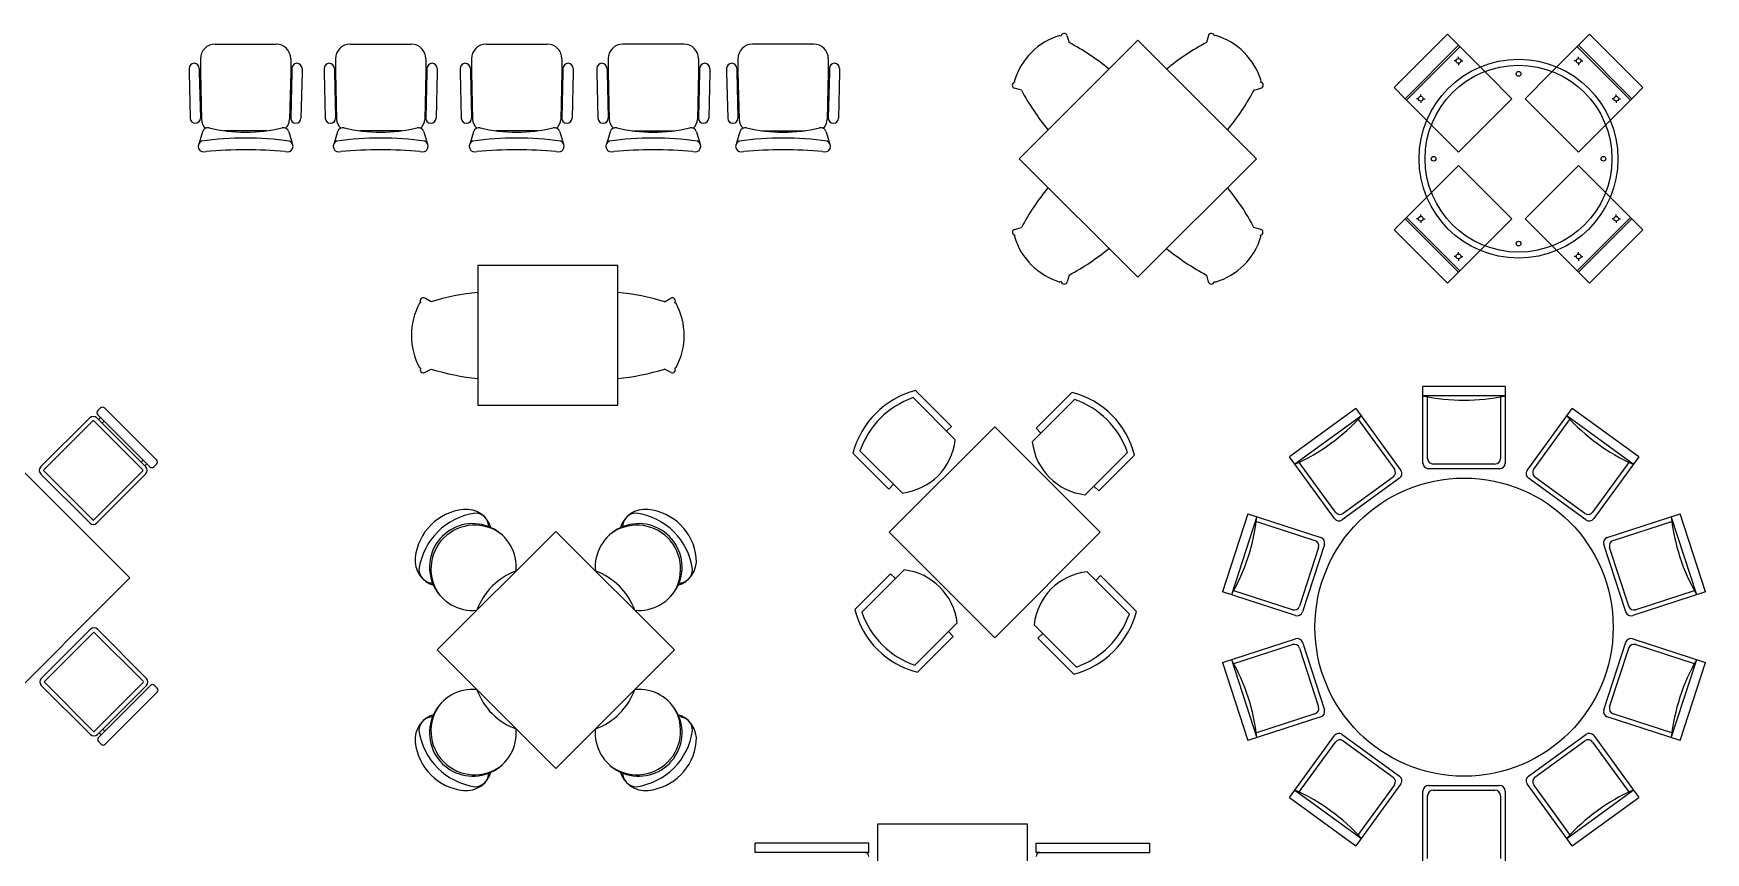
# Model space of a CAD drawing. Header units: inches. Extents: x -9234 to 10771, y 9659 to 27835.
# Drawn here: x 1799 to 10771, y 15273 to 19669 of the extents above; entities that cross this region are included whole.
import ezdxf

# ---------------------------------------------------------------- set-up
doc = ezdxf.new("R2010")
doc.units = ezdxf.units.IN
doc.header["$MEASUREMENT"] = 0
doc.layers.add('freecads.com', color=7, linetype='Continuous')

msp = doc.modelspace()

# ---------------------------------------------------------------- linework, layer by layer
at = {"layer": 'freecads.com'}
for p, q in [((7306.1, 19657.6), (7313.2, 19655)), ((7344.6, 19657.4), (7355.8, 19619.9)), ((8104.2, 19657.4), (8093, 19619.9)), ((8142.8, 19657.6), (8135.7, 19655)), ((9100, 19377.7), (9386.4, 19664.1)), ((9386.4, 19664.1), (9445.7, 19604.8)), ((10090, 19604.8), (10149.3, 19664.1)), ((10149.3, 19664.1), (10435.7, 19377.7)), ((2773.2, 19611.6), (3100.5, 19611.6)), ((3498.2, 19611.6), (3825.4, 19611.6)), ((4228, 19611.6), (4555.3, 19611.6)), ((5288.6, 19611.6), (4961.4, 19611.6)), ((5985.1, 19611.6), (5657.8, 19611.6)), ((7088, 18996.4), (7724.4, 19632.8)), ((7724.4, 19632.8), (8360.8, 18996.4)), ((9159.3, 19318.4), (9445.7, 19604.8)), ((9166.8, 19310.9), (9453.2, 19597.2)), ((9445.7, 19604.8), (9603.2, 19447.3)), ((9932.5, 19447.3), (10090, 19604.8)), ((10082.5, 19597.2), (10368.9, 19310.9)), ((10090, 19604.8), (10376.4, 19318.4)), ((2633.8, 19480.9), (2633.8, 19460.1)), ((2688.4, 19480.9), (2688.4, 19460.1)), ((2694.4, 19532.8), (2694.4, 19460.1)), ((3179.3, 19532.8), (3179.3, 19460.1)), ((3185.3, 19480.9), (3185.3, 19460.1)), ((3239.9, 19480.9), (3239.9, 19460.1)), ((3358.8, 19480.9), (3358.8, 19460.1)), ((3413.3, 19480.9), (3413.3, 19460.1)), ((3419.4, 19532.8), (3419.4, 19460.1)), ((3904.2, 19532.8), (3904.2, 19460.1)), ((3910.3, 19480.9), (3910.3, 19460.1)), ((3964.8, 19480.9), (3964.8, 19460.1)), ((4088.6, 19480.9), (4088.6, 19460.1)), ((4143.1, 19480.9), (4143.1, 19460.1)), ((4149.2, 19532.8), (4149.2, 19460.1)), ((4634, 19532.8), (4634, 19460.1)), ((4640.1, 19480.9), (4640.1, 19460.1)), ((4694.6, 19480.9), (4694.6, 19460.1)), ((4822, 19480.9), (4822, 19460.1)), ((4876.5, 19480.9), (4876.5, 19460.1)), ((4882.6, 19532.8), (4882.6, 19460.1)), ((5367.4, 19532.8), (5367.4, 19460.1)), ((5373.5, 19480.9), (5373.5, 19460.1)), ((5428, 19480.9), (5428, 19460.1)), ((5518.4, 19480.9), (5518.4, 19460.1)), ((5572.9, 19480.9), (5572.9, 19460.1)), ((5579, 19532.8), (5579, 19460.1)), ((6063.9, 19532.8), (6063.9, 19460.1)), ((6069.9, 19480.9), (6069.9, 19460.1)), ((6124.5, 19480.9), (6124.5, 19460.1)), ((9433, 19520.9), (9422.9, 19520.9)), ((9445.7, 19533.5), (9445.7, 19543.7)), ((9445.7, 19508.2), (9445.7, 19498.1)), ((9458.3, 19520.9), (9468.4, 19520.9)), ((10077.4, 19520.9), (10067.2, 19520.9)), ((10090, 19533.5), (10090, 19543.7)), ((10090, 19508.2), (10090, 19498.1)), ((10102.7, 19520.9), (10112.8, 19520.9)), ((2633.8, 19460.1), (2639.9, 19213.7)), ((2688.4, 19460.1), (2694.4, 19213.7)), ((2694.4, 19460.1), (2700.5, 19207)), ((3179.3, 19460.1), (3173.2, 19207)), ((3185.3, 19460.1), (3179.3, 19213.7)), ((3239.9, 19460.1), (3233.8, 19213.7)), ((3358.8, 19460.1), (3364.8, 19213.7)), ((3413.3, 19460.1), (3419.4, 19213.7)), ((3419.4, 19460.1), (3425.4, 19207)), ((3904.2, 19460.1), (3898.2, 19207)), ((3910.3, 19460.1), (3904.2, 19213.7)), ((3964.8, 19460.1), (3958.8, 19213.7)), ((4088.6, 19460.1), (4094.6, 19213.7)), ((4143.1, 19460.1), (4149.2, 19213.7)), ((4149.2, 19460.1), (4155.3, 19207)), ((4634, 19460.1), (4628, 19207)), ((4640.1, 19460.1), (4634, 19213.7)), ((4694.6, 19460.1), (4688.6, 19213.7)), ((4822, 19460.1), (4828, 19213.7)), ((4876.5, 19460.1), (4882.6, 19213.7)), ((4882.6, 19460.1), (4888.6, 19207)), ((5367.4, 19460.1), (5361.4, 19207)), ((5373.5, 19460.1), (5367.4, 19213.7)), ((5428, 19460.1), (5422, 19213.7)), ((5518.4, 19460.1), (5524.5, 19213.7)), ((5572.9, 19460.1), (5579, 19213.7)), ((5579, 19460.1), (5585.1, 19207)), ((6063.9, 19460.1), (6057.8, 19207)), ((6069.9, 19460.1), (6063.9, 19213.7)), ((6124.5, 19460.1), (6118.4, 19213.7)), ((7065, 19406.9), (7062.6, 19413.7)), ((8383.9, 19406.9), (8386.3, 19413.7)), ((9603.2, 19447.3), (9732, 19318.4)), ((9803.6, 19318.4), (9932.5, 19447.3)), ((7100.2, 19364.5), (7063.7, 19374.8)), ((8348.7, 19364.5), (8385.2, 19374.8)), ((9159.3, 19318.4), (9100, 19377.7)), ((9316.8, 19160.9), (9159.3, 19318.4)), ((9230.5, 19318.4), (9220.4, 19318.4)), ((9243.2, 19331), (9243.2, 19341.2)), ((9243.2, 19305.7), (9243.2, 19295.6)), ((9255.8, 19318.4), (9265.9, 19318.4)), ((9732, 19318.4), (9445.7, 19032)), ((10090, 19032), (9803.6, 19318.4)), ((10376.4, 19318.4), (10218.9, 19160.9)), ((10279.9, 19318.4), (10269.7, 19318.4)), ((10292.5, 19331), (10292.5, 19341.2)), ((10292.5, 19305.7), (10292.5, 19295.6)), ((10305.2, 19318.4), (10315.3, 19318.4)), ((10435.7, 19377.7), (10376.4, 19318.4)), ((2705.3, 19140.2), (2687.3, 19079.5)), ((3051, 19146.4), (2822.7, 19146.4)), ((3168.4, 19140.2), (3186.4, 19079.5)), ((3430.3, 19140.2), (3412.3, 19079.5)), ((3776, 19146.4), (3547.6, 19146.4)), ((3893.3, 19140.2), (3911.3, 19079.5)), ((4160.1, 19140.2), (4142.1, 19079.5)), ((4505.8, 19146.4), (4277.4, 19146.4)), ((4623.2, 19140.2), (4641.1, 19079.5)), ((4893.5, 19140.2), (4875.5, 19079.5)), ((5010.8, 19146.4), (5239.2, 19146.4)), ((5356.5, 19140.2), (5374.5, 19079.5)), ((5589.9, 19140.2), (5571.9, 19079.5)), ((5707.2, 19146.4), (5935.6, 19146.4)), ((6053, 19140.2), (6071, 19079.5)), ((9445.7, 19032), (9316.8, 19160.9)), ((10218.9, 19160.9), (10090, 19032)), ((7724.4, 18360), (7088, 18996.4)), ((8360.8, 18996.4), (7724.4, 18360)), ((9445.7, 18960.4), (9316.8, 18831.5)), ((9732, 18674), (9445.7, 18960.4)), ((10090, 18960.4), (9803.6, 18674)), ((10218.9, 18831.5), (10090, 18960.4)), ((9316.8, 18831.5), (9159.3, 18674)), ((10376.4, 18674), (10218.9, 18831.5)), ((9159.3, 18674), (9100, 18614.7)), ((9159.3, 18674), (9445.7, 18387.7)), ((9166.8, 18681.6), (9453.2, 18395.2)), ((9230.5, 18674), (9220.4, 18674)), ((9243.2, 18686.7), (9243.2, 18696.8)), ((9255.8, 18674), (9265.9, 18674)), ((9603.2, 18545.2), (9732, 18674)), ((9803.6, 18674), (9932.5, 18545.2)), ((10082.5, 18395.2), (10368.9, 18681.6)), ((10090, 18387.7), (10376.4, 18674)), ((10279.9, 18674), (10269.7, 18674)), ((10292.5, 18686.7), (10292.5, 18696.8)), ((10305.2, 18674), (10315.3, 18674)), ((10435.7, 18614.7), (10376.4, 18674)), ((7063.2, 18578), (7065.8, 18585.1)), ((7063.4, 18616.6), (7100.9, 18627.8)), ((8385.5, 18616.6), (8348, 18627.8)), ((8385.7, 18578), (8383.1, 18585.1)), ((9100, 18614.7), (9386.4, 18328.3)), ((9243.2, 18661.4), (9243.2, 18651.3)), ((10149.3, 18328.3), (10435.7, 18614.7)), ((10292.5, 18661.4), (10292.5, 18651.3)), ((9445.7, 18387.7), (9603.2, 18545.2)), ((9445.7, 18484.2), (9445.7, 18494.3)), ((9932.5, 18545.2), (10090, 18387.7)), ((10090, 18484.2), (10090, 18494.3)), ((9433, 18471.5), (9422.9, 18471.5)), ((9445.7, 18458.9), (9445.7, 18448.8)), ((9458.3, 18471.5), (9468.4, 18471.5)), ((10077.4, 18471.5), (10067.2, 18471.5)), ((10090, 18458.9), (10090, 18448.8)), ((10102.7, 18471.5), (10112.8, 18471.5)), ((7314, 18336.9), (7307.1, 18334.5)), ((7356.4, 18372.1), (7346, 18335.6)), ((8092.5, 18372.1), (8102.9, 18335.6)), ((8134.9, 18336.9), (8141.8, 18334.5)), ((9386.4, 18328.3), (9445.7, 18387.7)), ((10090, 18387.7), (10149.3, 18328.3)), ((9695.9, 17773.3, -1), (9254.9, 17773.3, -1)), ((9254.9, 17362.3, -1), (9254.9, 17773.3, -1)), ((9695.9, 17773.3, -1), (9695.9, 17362.3, -1)), ((6745.4, 17486.7), (6518.5, 17713.9)), ((6724.9, 17559.4), (6532.3, 17751.8)), ((7158.6, 17477), (7385.4, 17704.2)), ((7179, 17549.8), (7371.6, 17742.2)), ((9695.9, 17723.3, -1), (9254.9, 17723.3, -1)), ((9279.9, 17387.3, -1), (9279.9, 17723.3, -1)), ((9670.9, 17723.3, -1), (9670.9, 17387.3, -1)), ((8895, 17656.3, -1), (8538.2, 17397.1, -1)), ((8924.4, 17615.9, -1), (8567.6, 17356.7, -1)), ((8895, 17656.3, -1), (9136.6, 17323.8, -1)), ((8904.2, 17601.2, -1), (9101.7, 17329.3, -1)), ((9814.3, 17323.8, -1), (10055.9, 17656.3, -1)), ((9849.2, 17329.3, -1), (10046.7, 17601.2, -1)), ((10383.3, 17356.7, -1), (10026.5, 17615.9, -1)), ((10412.7, 17397.1, -1), (10055.9, 17656.3, -1)), ((6391.1, 16991.1), (6956.8, 17556.8)), ((6699, 17533.6), (6724.9, 17559.4)), ((6956.8, 17556.8), (7522.5, 16991.1)), ((7204.9, 17524), (7179, 17549.8)), ((6388.7, 17223.2), (6196.1, 17415.6)), ((6233.9, 17429.2), (6460.9, 17202.2)), ((7670.1, 17419.6), (7443.1, 17192.5)), ((7515.3, 17213.6), (7707.9, 17405.9)), ((8779.8, 17064.6, -1), (8538.2, 17397.1, -1)), ((8785.3, 17099.5, -1), (8587.8, 17371.4, -1)), ((9665.9, 17332.3, -1), (9284.9, 17332.3, -1)), ((9640.9, 17357.3, -1), (9309.9, 17357.3, -1)), ((10363, 17371.4, -1), (10165.6, 17099.5, -1)), ((10412.7, 17397.1, -1), (10171.1, 17064.6, -1)), ((6414.6, 17249.1), (6388.7, 17223.2)), ((7489.4, 17239.5), (7515.3, 17213.6)), ((9129.9, 17281.9, -1), (8821.7, 17058, -1)), ((9095, 17287.4, -1), (8827.2, 17092.9, -1)), ((10129.2, 17058, -1), (9820.9, 17281.9, -1)), ((10123.6, 17092.9, -1), (9855.9, 17287.4, -1)), ((8315.8, 17090.9, -1), (8179.5, 16671.5, -1)), ((8363.3, 17075.5, -1), (8227, 16656.1, -1)), ((8315.8, 17090.9, -1), (8706.7, 16963.9, -1)), ((8355.6, 17051.7, -1), (8675.1, 16947.9, -1)), ((10244.2, 16963.9, -1), (10635.1, 17090.9, -1)), ((10275.7, 16947.9, -1), (10595.3, 17051.7, -1)), ((10723.8, 16656.1, -1), (10587.6, 17075.5, -1)), ((10771.4, 16671.5, -1), (10635.1, 17090.9, -1)), ((4601.5, 16996.4, 4799.1), (3965.1, 16360, 4799.1)), ((5237.9, 16360, 4799.1), (4601.5, 16996.4, 4799.1)), ((6956.8, 16425.4), (6391.1, 16991.1)), ((7522.5, 16991.1), (6956.8, 16425.4)), ((8694.4, 16910.1, -1), (8592.1, 16595.3, -1)), ((8725.9, 16926.1, -1), (8608.2, 16563.8, -1)), ((10342.7, 16563.8, -1), (10225, 16926.1, -1)), ((10358.8, 16595.3, -1), (10256.5, 16910.1, -1)), ((6470.8, 16789.3), (6243.6, 16562.4)), ((7452.4, 16779.7), (7679.6, 16552.8)), ((6398, 16768.8), (6205.7, 16576.2)), ((6423.9, 16743), (6398, 16768.8)), ((7499.3, 16733.3), (7525.2, 16759.2)), ((7525.2, 16759.2), (7717.5, 16566.6)), ((8570.4, 16544.5, -1), (8179.5, 16671.5, -1)), ((8554.3, 16576, -1), (8234.8, 16679.8, -1)), ((10771.4, 16671.5, -1), (10380.5, 16544.5, -1)), ((10716.1, 16679.8, -1), (10396.6, 16576, -1)), ((6528.3, 16277.8), (6755.3, 16504.8)), ((6734.3, 16432.6), (6541.9, 16240)), ((6708.4, 16458.5), (6734.3, 16432.6)), ((7394.9, 16268.1), (7167.9, 16495.2)), ((7214.8, 16448.8), (7188.9, 16423)), ((7188.9, 16423), (7381.3, 16230.4)), ((3965.1, 16360, 4799.1), (4601.5, 15723.6, 4799.1)), ((4601.5, 15723.6, 4799.1), (5237.9, 16360, 4799.1)), ((8179.5, 16293, -1), (8570.4, 16420, -1)), ((8234.8, 16284.7, -1), (8554.3, 16388.5, -1)), ((8592.1, 16369.3, -1), (8694.4, 16054.5, -1)), ((8608.2, 16400.8, -1), (8725.9, 16038.4, -1)), ((10225, 16038.4, -1), (10342.7, 16400.8, -1)), ((10256.5, 16054.5, -1), (10358.8, 16369.3, -1)), ((10380.5, 16420, -1), (10771.4, 16293, -1)), ((10396.6, 16388.5, -1), (10716.1, 16284.7, -1)), ((8179.5, 16293, -1), (8315.8, 15873.6, -1)), ((8227, 16308.5, -1), (8363.3, 15889.1, -1)), ((10587.6, 15889.1, -1), (10723.8, 16308.5, -1)), ((10635.1, 15873.6, -1), (10771.4, 16293, -1)), ((8706.7, 16000.6, -1), (8315.8, 15873.6, -1)), ((8675.1, 16016.7, -1), (8355.6, 15912.9, -1)), ((10635.1, 15873.6, -1), (10244.2, 16000.6, -1)), ((10595.3, 15912.9, -1), (10275.7, 16016.7, -1)), ((8538.2, 15567.4, -1), (8779.8, 15899.9, -1)), ((8821.7, 15906.6, -1), (9129.9, 15682.6, -1)), ((9820.9, 15682.6, -1), (10129.2, 15906.6, -1)), ((10171.1, 15899.9, -1), (10412.7, 15567.4, -1)), ((8587.8, 15593.2, -1), (8785.3, 15865, -1)), ((8827.2, 15871.7, -1), (9095, 15677.1, -1)), ((9855.9, 15677.1, -1), (10123.6, 15871.7, -1)), ((10165.6, 15865, -1), (10363, 15593.2, -1)), ((9136.6, 15640.7, -1), (8895, 15308.2, -1)), ((9101.7, 15635.2, -1), (8904.2, 15363.4, -1)), ((9284.9, 15632.3, -1), (9665.9, 15632.3, -1)), ((10055.9, 15308.2, -1), (9814.3, 15640.7, -1)), ((10046.7, 15363.4, -1), (9849.2, 15635.2, -1)), ((8538.2, 15567.4, -1), (8895, 15308.2, -1)), ((8567.6, 15607.9, -1), (8924.4, 15348.7, -1)), ((9254.9, 15191.3, -1), (9254.9, 15602.3, -1)), ((9279.9, 15241.3, -1), (9279.9, 15577.3, -1)), ((9309.9, 15607.3, -1), (9640.9, 15607.3, -1)), ((9670.9, 15577.3, -1), (9670.9, 15241.3, -1)), ((9695.9, 15602.3, -1), (9695.9, 15191.3, -1)), ((10026.5, 15348.7, -1), (10383.3, 15607.9, -1)), ((10055.9, 15308.2, -1), (10412.7, 15567.4, -1)), ((6330.5, 15427.5), (7130.5, 15427.5)), ((6330.5, 14627.5), (6330.5, 15427.5)), ((7130.5, 15427.5), (7130.5, 14627.5)), ((5671.7, 15272.5), (5671.7, 15322.5)), ((6281.7, 15322.5), (5671.7, 15322.5)), ((6281.7, 15272.5), (5671.7, 15272.5)), ((6262.5, 15272.5), (6281.7, 15272.5)), ((6281.7, 15272.5), (6281.7, 15322.5)), ((7179.3, 15322.5), (7789.3, 15322.5)), ((7179.3, 15272.5), (7179.3, 15322.5)), ((7198.5, 15272.5), (7179.3, 15272.5)), ((7179.3, 15272.5), (7789.3, 15272.5)), ((7789.3, 15272.5), (7789.3, 15322.5))]:
    msp.add_line(p, q, dxfattribs=at)
at = {"layer": 'freecads.com', "linetype": 'Continuous'}
for p, q in [((4933.7, 18422.9), (4183.7, 18422.9)), ((4183.7, 18422.9), (4183.7, 17672.9)), ((4933.7, 17672.9), (4933.7, 18422.9)), ((3877.1, 18223.5), (3870.6, 18220.4)), ((3932, 18228.6), (3898.8, 18247.1)), ((5185.5, 18228.6), (5218.6, 18247.1)), ((5240.4, 18223.5), (5246.9, 18220.4)), ((3870.3, 17875.7), (3877.1, 17872.5)), ((3897.7, 17848.6), (3932.1, 17867.2)), ((5219.8, 17848.6), (5185.4, 17867.2)), ((5247.2, 17875.7), (5240.4, 17872.5)), ((4183.7, 17672.9), (4933.7, 17672.9))]:
    msp.add_line(p, q, dxfattribs=at)
at = {"layer": 'freecads.com', "color": 7}
for p, q in [((1837.3, 17342.4), (2100.8, 17605.9)), ((1854, 17325.7), (2117.5, 17589.2)), ((2121.8, 17589.2), (2385.3, 17325.7)), ((2138.5, 17605.9), (2401.9, 17342.4)), ((2143.9, 17644.3), (2158, 17658.4)), ((2422.7, 17343), (2143.9, 17621.8)), ((2147.5, 17596.8), (2158.2, 17607.5)), ((2177.9, 17587.8), (2167.2, 17577.1)), ((2180.6, 17658.4), (2459.3, 17379.7)), ((2315.8, 16746.4), (1563, 17499.2)), ((2117.5, 17057.9), (1854, 17321.4)), ((2385.3, 17321.4), (2121.8, 17057.9)), ((2375.9, 17368.5), (2386.5, 17379.1)), ((2406.2, 17359.5), (2395.5, 17348.8)), ((2459.3, 17357.1), (2445.2, 17343)), ((2100.8, 17041.3), (1837.3, 17304.7)), ((2401.9, 17304.7), (2138.5, 17041.3)), ((1563, 15993.5), (2315.8, 16746.4)), ((2104.3, 16471), (1840.8, 16207.5)), ((2120.9, 16454.4), (1857.4, 16190.9)), ((2388.7, 16190.9), (2125.3, 16454.4)), ((2405.4, 16207.5), (2141.9, 16471)), ((1840.8, 16169.9), (2104.3, 15906.4)), ((1857.4, 16186.5), (2120.9, 15923)), ((2125.3, 15923), (2388.7, 16186.5)), ((2141.9, 15906.4), (2405.4, 16169.9)), ((2426.1, 16169.2), (2147.4, 15890.5)), ((2462.7, 16155.2), (2448.7, 16169.2)), ((2184, 15853.9), (2462.7, 16132.6)), ((2151, 15915.5), (2161.6, 15904.8)), ((2181.3, 15924.5), (2170.6, 15935.1)), ((2147.4, 15867.9), (2161.4, 15853.9))]:
    msp.add_line(p, q, dxfattribs=at)
at = {"layer": 'freecads.com'}
for centre, radius in [((9767.8, 18996.2), 533.5), ((9767.8, 18996.2), 533.5), ((9767.8, 18996.2), 533.5), ((9767.8, 18996.2), 501.5), ((9445.7, 19520.9), 12.7), ((10090, 19520.9), 12.7), ((9767.8, 19451.8), 12.7), ((9243.2, 19318.4), 12.7), ((10292.5, 19318.4), 12.7), ((9312.2, 18996.2), 12.7), ((10223.5, 18996.2), 12.7), ((9243.2, 18674), 12.7), ((10292.5, 18674), 12.7), ((9445.7, 18471.5), 12.7), ((9767.8, 18540.6), 12.7), ((10090, 18471.5), 12.7), ((9475.4, 16482.3, -1), 800)]:
    msp.add_circle(centre, radius, dxfattribs=at)
for centre, radius, start, end in [((7410.5, 19309.9), 363, 106.70557, 163.38728), ((7329.2, 19652.3), 16.3, 18.37465, 170.20253), ((8119.7, 19652.3), 16.3, 9.79747, 161.62535), ((8038.4, 19309.9), 363, 16.61272, 73.29443), ((2773.2, 19532.8), 78.8, 90, 180), ((3100.5, 19532.8), 78.8, 0, 90), ((3498.2, 19532.8), 78.8, 90, 180), ((3825.4, 19532.8), 78.8, 0, 90), ((4228, 19532.8), 78.8, 90, 180), ((4555.3, 19532.8), 78.8, 0, 90), ((4961.4, 19532.8), 78.8, 90, 180), ((5288.6, 19532.8), 78.8, 0, 90), ((5657.8, 19532.8), 78.8, 90, 180), ((5985.1, 19532.8), 78.8, 0, 90), ((6771.5, 18514.4), 1250.5, 50.36813, 62.14078), ((8677.4, 18514.4), 1250.5, 117.85922, 129.63187), ((2661.1, 19480.9), 27.3, 0, 180), ((3212.6, 19480.9), 27.3, 0, 180), ((3386.1, 19480.9), 27.3, 0, 180), ((3937.6, 19480.9), 27.3, 0, 180), ((4115.9, 19480.9), 27.3, 0, 180), ((4667.4, 19480.9), 27.3, 0, 180), ((4849.3, 19480.9), 27.3, 0, 180), ((5400.8, 19480.9), 27.3, 0, 180), ((5545.7, 19480.9), 27.3, 0, 180), ((6097.2, 19480.9), 27.3, 0, 180), ((7067.4, 19390.7), 16.3, 98.59542, 256.70516), ((8381.5, 19390.7), 16.3, 283.29484, 81.40458), ((8277.1, 19995.4), 1335.4, 208.1972, 219.22544), ((7171.8, 19995.4), 1335.4, 320.77456, 331.8028), ((2667.2, 19213.7), 27.3, 180, 0), ((2761.1, 19207), 60.6, 180, 231.2385), ((3112.6, 19207), 60.6, 308.7615, 0), ((3206.6, 19213.7), 27.3, 180, 0), ((3392.1, 19213.7), 27.3, 180, 0), ((3486.1, 19207), 60.6, 180, 231.2385), ((3837.6, 19207), 60.6, 308.7615, 0), ((3931.5, 19213.7), 27.3, 180, 0), ((4121.9, 19213.7), 27.3, 180, 0), ((4215.9, 19207), 60.6, 180, 231.2385), ((4567.4, 19207), 60.6, 308.7615, 0), ((4661.3, 19213.7), 27.3, 180, 0), ((4855.3, 19213.7), 27.3, 180, 0), ((4949.3, 19207), 60.6, 180, 231.2385), ((5300.8, 19207), 60.6, 308.7615, 0), ((5394.7, 19213.7), 27.3, 180, 0), ((5551.7, 19213.7), 27.3, 180, 0), ((5645.7, 19207), 60.6, 180, 231.2385), ((5997.2, 19207), 60.6, 308.7615, 0), ((6091.1, 19213.7), 27.3, 180, 0), ((2734.4, 19131.6), 30.3, 77.13299, 163.46975), ((2936.9, 19991.6), 853.2, 256.73808, 283.26192), ((3139.3, 19131.6), 30.3, 16.53025, 102.86701), ((3459.3, 19131.6), 30.3, 77.13299, 163.46975), ((3661.8, 19991.6), 853.2, 256.73808, 283.26192), ((3864.3, 19131.6), 30.3, 16.53025, 102.86701), ((4189.1, 19131.6), 30.3, 77.13299, 163.46975), ((4391.6, 19991.6), 853.2, 256.73808, 283.26192), ((4594.1, 19131.6), 30.3, 16.53025, 102.86701), ((4922.5, 19131.6), 30.3, 77.13299, 163.46975), ((5125, 19991.6), 853.2, 256.73808, 283.26192), ((5327.5, 19131.6), 30.3, 16.53025, 102.86701), ((5618.9, 19131.6), 30.3, 77.13299, 163.46975), ((5821.4, 19991.6), 853.2, 256.73808, 283.26192), ((6023.9, 19131.6), 30.3, 16.53025, 102.86701), ((2712.6, 19062.8), 30.3, 113.45617, 293.45617), ((2936.9, 17375), 1731.7, 82.15528, 97.84472), ((2936.9, 16518.4), 2525.4, 85.17915, 94.82085), ((3161.2, 19062.8), 30.3, 246.54383, 66.54383), ((3437.5, 19062.8), 30.3, 113.45617, 293.45617), ((3661.8, 17375), 1731.7, 82.15528, 97.84472), ((3661.8, 16518.4), 2525.4, 85.17915, 94.82085), ((3886.1, 19062.8), 30.3, 246.54383, 66.54383), ((4167.3, 19062.8), 30.3, 113.45617, 293.45617), ((4391.6, 17375), 1731.7, 82.15528, 97.84472), ((4391.6, 16518.4), 2525.4, 85.17915, 94.82085), ((4615.9, 19062.8), 30.3, 246.54383, 66.54383), ((4900.7, 19062.8), 30.3, 113.45617, 293.45617), ((5125, 17375), 1731.7, 82.15528, 97.84472), ((5125, 16518.4), 2525.4, 85.17915, 94.82085), ((5349.3, 19062.8), 30.3, 246.54383, 66.54383), ((5597.1, 19062.8), 30.3, 113.45617, 293.45617), ((5821.4, 17375), 1731.7, 82.15528, 97.84472), ((5821.4, 16518.4), 2525.4, 85.17915, 94.82085), ((6045.7, 19062.8), 30.3, 246.54383, 66.54383), ((8206.5, 18043.4), 1250.5, 140.36813, 152.14078), ((7242.4, 18043.4), 1250.5, 27.85922, 39.63187), ((7068.5, 18601.1), 16.3, 108.37465, 260.20253), ((7410.9, 18682.4), 363, 196.70557, 253.38728), ((8038, 18682.4), 363, 286.61272, 343.29443), ((8380.3, 18601.1), 16.3, 279.79747, 71.62535), ((6725.4, 19549), 1335.4, 298.1972, 309.22544), ((8723.5, 19549), 1335.4, 230.77456, 241.8028), ((7330.1, 18339.4), 16.3, 188.59542, 346.70516), ((8118.8, 18339.4), 16.3, 193.29484, 351.40458), ((6647.9, 17300), 466.3, 104.34923, 165.65077), ((6674.1, 17273.7), 466.9, 109.45966, 160.54033), ((7256.1, 17290.4), 466.3, 14.34923, 75.65077), ((7229.9, 17264.1), 466.9, 19.45967, 70.54034), ((9475.4, 18757.8, -1), 1057.8, 257.96788, 282.03212), ((8137.9, 18323.2, -1), 1057.8, 293.96788, 318.03212), ((10813, 18323.2, -1), 1057.8, 221.96788, 246.03212), ((6424.1, 17523.4), 323.4, 276.52907, 353.47093), ((7479.8, 17513.8), 323.4, 186.52907, 263.47093), ((9077.4, 17311.7, -1), 30, 306, 36), ((9112.3, 17306.2, -1), 30, 306, 36), ((9284.9, 17362.3, -1), 30, 180, 270), ((9309.9, 17387.3, -1), 30, 180, 270), ((9640.9, 17387.3, -1), 30, 270, 0), ((9665.9, 17362.3, -1), 30, 270, 0), ((9838.6, 17306.2, -1), 30, 144, 234), ((9873.5, 17311.7, -1), 30, 144, 234), ((4135.6, 16825.8, 4799.1), 289.4, 95.82502, 174.17444), ((4218.3, 16743.1, 4799.1), 354.4, 97.98754, 172.01192), ((4121.5, 16975.7, 4799.1), 138.9, 15.26181, 96.30676), ((4169.5, 17021.6, 4799.1), 72.5, 356.69162, 90.34328), ((5081.4, 16975.7, 4799.1), 138.9, 83.69324, 164.73819), ((5033.4, 17021.6, 4799.1), 72.5, 89.65672, 183.30838), ((4984.6, 16743.1, 4799.1), 354.4, 7.98808, 82.01246), ((5067.3, 16825.8, 4799.1), 289.4, 5.82556, 84.17498), ((7311.3, 17185.4, -1), 1057.8, 329.96788, 354.03212), ((8804.1, 17082.2, -1), 30, 216, 306), ((8809.6, 17117.2, -1), 30, 216, 306), ((10141.3, 17117.2, -1), 30, 234, 324), ((10146.8, 17082.2, -1), 30, 234, 324), ((11639.6, 17185.4, -1), 1057.8, 185.96788, 210.03212), ((4156.8, 16804.7, 4799.1), 233, 354.79115, 275.20885), ((4166.4, 16795.1, 4799.1), 234.8, 51.94351, 218.05652), ((5046.2, 16804.7, 4799.1), 233, 264.79115, 185.20885), ((5036.6, 16795.1, 4799.1), 234.8, 321.94348, 128.05649), ((8697.4, 16935.4, -1), 30, 342, 72), ((10253.5, 16935.4, -1), 30, 108, 198), ((8665.9, 16919.3, -1), 30, 342, 72), ((10285, 16919.3, -1), 30, 108, 198), ((3985.7, 16839.9, 4799.1), 138.9, 173.6927, 254.73765), ((3939.9, 16792, 4799.1), 72.5, 179.65618, 273.30784), ((4507, 16454.5, 4799.1), 349.6, 109.74417, 160.25583), ((4696, 16454.5, 4799.1), 349.6, 19.74417, 70.25583), ((5217.2, 16839.9, 4799.1), 138.9, 285.26235, 6.3073), ((5263.1, 16792, 4799.1), 72.5, 266.69216, 0.34382), ((6434.1, 16468), 323.4, 6.52907, 83.47093), ((7489.1, 16458.4), 323.4, 96.52907, 173.47093), ((6657.5, 16691.8), 466.3, 194.34923, 255.65077), ((6683.8, 16718), 466.9, 199.45966, 250.54033), ((7265.7, 16682.2), 466.3, 284.34923, 345.65077), ((7239.4, 16708.3), 466.9, 289.45967, 340.54034), ((8563.6, 16604.5, -1), 30, 252, 342), ((8579.6, 16573, -1), 30, 252, 342), ((10371.2, 16573, -1), 30, 198, 288), ((10387.3, 16604.5, -1), 30, 198, 288), ((8579.6, 16391.5, -1), 30, 18, 108), ((10371.2, 16391.5, -1), 30, 72, 162), ((8563.6, 16360, -1), 30, 18, 108), ((10387.3, 16360, -1), 30, 72, 162), ((7311.3, 15779.1, -1), 1057.8, 5.96788, 30.03212), ((11639.6, 15779.1, -1), 1057.8, 149.96788, 174.03212), ((4156.8, 15915.3, 4799.1), 233, 84.79115, 5.20885), ((4166.4, 15924.9, 4799.1), 234.8, 141.94348, 308.05649), ((4507, 16265.5, 4799.1), 349.6, 199.74417, 250.25583), ((5046.2, 15915.3, 4799.1), 233, 174.79115, 95.20885), ((4696, 16265.5, 4799.1), 349.6, 289.74417, 340.25583), ((5036.6, 15924.9, 4799.1), 234.8, 231.94351, 38.05652), ((3985.7, 15880, 4799.1), 138.9, 105.26235, 186.3073), ((3939.9, 15928, 4799.1), 72.5, 86.69216, 180.34382), ((5217.2, 15880, 4799.1), 138.9, 353.6927, 74.73765), ((5263.1, 15928, 4799.1), 72.5, 359.65618, 93.30784), ((8665.9, 16045.2, -1), 30, 288, 18), ((8697.4, 16029.2, -1), 30, 288, 18), ((10253.5, 16029.2, -1), 30, 162, 252), ((10285, 16045.2, -1), 30, 162, 252), ((4218.3, 15976.8, 4799.1), 354.4, 187.98808, 262.01246), ((4984.6, 15976.8, 4799.1), 354.4, 277.98754, 352.01192), ((8804.1, 15882.3, -1), 30, 54, 144), ((10146.8, 15882.3, -1), 30, 36, 126), ((4135.6, 15894.1, 4799.1), 289.4, 185.82556, 264.17498), ((5067.3, 15894.1, 4799.1), 289.4, 275.82502, 354.17444), ((8809.6, 15847.4, -1), 30, 54, 144), ((10141.3, 15847.4, -1), 30, 36, 126), ((4121.5, 15744.2, 4799.1), 138.9, 263.69324, 344.73819), ((4169.5, 15698.4, 4799.1), 72.5, 269.65672, 3.30838), ((5081.4, 15744.2, 4799.1), 138.9, 195.26181, 276.30676), ((5033.4, 15698.4, 4799.1), 72.5, 176.69162, 270.34328), ((9077.4, 15652.8, -1), 30, 324, 54), ((9112.3, 15658.4, -1), 30, 324, 54), ((9284.9, 15602.3, -1), 30, 90, 180), ((9665.9, 15602.3, -1), 30, 0, 90), ((9838.6, 15658.4, -1), 30, 126, 216), ((9873.5, 15652.8, -1), 30, 126, 216), ((8137.9, 14641.3, -1), 1057.8, 41.96788, 66.03212), ((9309.9, 15577.3, -1), 30, 90, 180), ((9640.9, 15577.3, -1), 30, 0, 90), ((10813, 14641.3, -1), 1057.8, 113.96788, 138.03212), ((6260.3, 15251.2), 21.4, 1.51488, 84.33478), ((7200.6, 15251.2), 21.4, 95.66522, 178.48512)]:
    msp.add_arc(centre, radius, start, end, dxfattribs=at)
at = {"layer": 'freecads.com', "linetype": 'Continuous'}
for centre, radius, start, end in [((4189.9, 18047.8), 363, 151.61272, 208.29443), ((3890.2, 18233.2), 16.3, 58.29484, 216.40458), ((4318, 16950.2), 1335.4, 95.77115, 106.8028), ((4799.5, 16950.2), 1335.4, 73.19718, 84.22883), ((5227.2, 18233.2), 16.3, 323.5954, 121.70515), ((4927.5, 18047.8), 363, 331.70555, 28.38727), ((3890.4, 17863.2), 16.3, 144.79747, 296.62535), ((4300.6, 19062.1), 1250.5, 252.85922, 264.63551), ((4816.8, 19062.1), 1250.5, 275.36449, 287.14077), ((5227.1, 17863.2), 16.3, 243.37464, 35.20252)]:
    msp.add_arc(centre, radius, start, end, dxfattribs=at)
at = {"layer": 'freecads.com', "color": 7}
for centre, radius, start, end in [((2119.6, 17587), 26.6, 45, 135), ((2119.6, 17587), 3.09, 45, 135), ((2155.2, 17633.1), 16, 135, 225), ((2169.3, 17647.1), 16, 45, 135), ((1856.2, 17323.6), 26.6, 135, 225), ((1856.2, 17323.6), 3.09, 135, 225), ((2383.1, 17323.6), 3.09, 315, 45), ((2383.1, 17323.6), 26.6, 315, 45), ((2434, 17354.3), 16, 225, 315), ((2448, 17368.4), 16, 315, 45), ((2119.6, 17060.1), 3.09, 225, 315), ((2119.6, 17060.1), 26.6, 225, 315), ((2123.1, 16452.2), 26.6, 45, 135), ((2123.1, 16452.2), 3.09, 45, 135), ((1859.6, 16188.7), 26.6, 135, 225), ((1859.6, 16188.7), 3.09, 135, 225), ((2386.6, 16188.7), 26.6, 315, 45), ((2437.4, 16158), 16, 45, 135), ((2451.4, 16143.9), 16, 315, 45), ((2123.1, 15925.2), 26.6, 225, 315), ((2123.1, 15925.2), 3.09, 225, 315), ((2158.7, 15879.2), 16, 135, 225), ((2172.7, 15865.2), 16, 225, 315)]:
    msp.add_arc(centre, radius, start, end, dxfattribs=at)

doc.saveas('drawing.dxf')
